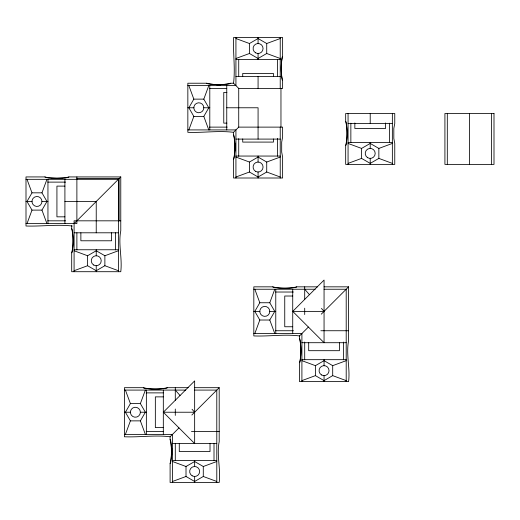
<?xml version="1.0" encoding="UTF-8"?>
<svg xmlns="http://www.w3.org/2000/svg" width="520" height="520" viewBox="0 0 520 520"><rect width="100%" height="100%" fill="white"/><g stroke="black" fill="none" stroke-linecap="round" stroke-linejoin="round"><path stroke-width="0.78" d="M26.995 223.619L31.987 210.113L26.995 201.474L31.987 192.829L26.995 179.322M46.95 223.619L41.964 210.113L46.95 201.474L41.964 192.829L46.95 179.322M188.844 129.916L193.83 116.409L188.844 107.77L193.83 99.132L188.844 85.618M208.793 129.916L203.808 116.409L208.793 107.77L203.808 99.132L208.793 85.618M125.411 434.382L130.397 420.869L125.411 412.23L130.397 403.591L125.411 390.084M145.366 434.382L140.374 420.869L145.366 412.23L140.374 403.591L145.366 390.084M254.82 333.528L259.805 320.021L254.82 311.382L259.805 302.744L254.82 289.237M274.775 333.528L269.783 320.021L274.775 311.382L269.783 302.744L274.775 289.237M72.273 226.011C56.855 224.198 41.541 226.544 26 226.011L26 176.93L44.954 176.93L48.464 177.847L56.927 178.224A11.999 1.287 0 0 0 68.926 176.93L120.776 176.93L120.776 230.802C118.099 244.335 122.441 258.011 120.776 271.707L71.695 271.707L71.695 252.753C73.626 245.213 73.626 236.347 71.695 228.806L71.695 225.615M282.62 56.492C280.69 64.032 280.69 72.891 282.62 80.431L282.62 88.413L238.725 88.413L233.539 83.226C235.436 68.01 232.908 52.877 233.539 37.531L282.62 37.531L282.62 56.492A11.999 1.287 -90 0 0 281.327 68.458A11.999 1.287 -90 0 0 282.62 80.457M233.539 159.048C235.469 151.508 235.469 142.642 233.539 135.102L233.539 132.314L238.725 127.121L282.62 127.121L282.62 137.098L281.684 142.09L281.684 152.067L282.62 157.053L282.62 178.003L233.539 178.003L233.539 159.048A11.999 1.287 -90 0 0 234.832 147.076A11.999 1.287 -90 0 0 233.539 135.077M345.67 145.431C347.601 137.891 347.601 129.031 345.67 121.492L345.67 113.51L394.758 113.51L394.758 123.487L393.822 128.472L393.822 138.45L394.758 143.435L394.758 164.385L345.67 164.385L345.67 145.431A11.999 1.287 -90 0 0 346.964 133.458A11.999 1.287 -90 0 0 345.67 121.466M194.649 387.686L219.193 387.686L219.193 441.565C216.508 455.091 220.85 468.774 219.193 482.469L170.105 482.469L170.105 463.509C172.036 455.969 172.036 447.109 170.105 439.569L170.105 436.774L178.984 427.895M324.058 286.839L348.601 286.839L348.601 340.71C345.917 354.244 350.259 367.919 348.601 381.615L299.514 381.615L299.514 362.661C301.444 355.121 301.444 346.262 299.514 338.715L299.514 335.926L308.392 327.048M74.087 223.619L120.776 176.93M163.319 412.23L194.649 380.906L194.649 443.56L163.319 412.23L194.649 412.23L192.042 409.247M292.728 311.382L324.058 280.059L324.058 342.706L292.728 311.382L324.058 311.382L321.445 308.399M191.854 415.031L219.193 387.686M321.256 314.178L348.601 286.839M68.9 176.93L65.39 177.847L56.927 178.224A11.999 1.287 0 0 1 44.928 176.93M233.539 83.226L230.744 83.226C223.203 85.156 214.344 85.156 206.797 83.226L187.844 83.226L187.844 132.314C203.19 132.938 218.322 130.41 233.539 132.314M317.603 286.839L296.719 286.839C289.178 288.769 280.319 288.769 272.779 286.839L253.819 286.839L253.819 335.926C269.165 336.557 284.297 334.022 299.514 335.926M235.931 38.532L249.438 43.518L258.076 38.532L266.721 43.518L280.228 38.532M280.228 58.487L266.721 53.495L258.076 58.487L249.438 53.495L235.931 58.487M235.931 157.053L249.438 162.038L258.076 157.053L266.721 162.038L280.228 157.053M74.087 250.757L87.594 255.743L96.233 250.757L104.877 255.743L118.385 250.757M280.228 177.008L266.721 172.016L258.076 177.008L249.438 172.016L235.931 177.008M118.385 270.712L104.877 265.72L96.233 270.712L87.594 265.72L74.087 270.712M348.062 143.435L361.575 148.428L370.214 143.435L378.853 148.428L392.36 143.435M392.36 163.391L378.853 158.399L370.214 163.391L361.575 158.399L348.062 163.391M301.906 360.666L315.419 365.657L324.058 360.666L332.696 365.657L346.203 360.666M346.203 380.621L332.696 375.629L324.058 380.621L315.419 375.629L301.906 380.621M172.504 461.513L186.011 466.505L194.649 461.513L203.287 466.505L216.794 461.513M216.794 481.468L203.287 476.482L194.649 481.468L186.011 476.482L172.504 481.468M235.931 59.482L280.228 59.482M235.931 76.44L280.228 76.44M216.736 84.89L220.753 84.89M187.844 85.618L235.931 85.618L235.931 37.531M209.651 88.413L226.753 88.413M226.909 92.404L223.763 92.404L223.763 123.13L226.909 123.13M193.83 99.132L203.808 99.132M187.844 107.77L193.83 107.77M203.808 107.77A4.986 4.986 0 0 0 196.326 103.448A4.986 4.986 0 0 0 196.326 112.086A4.986 4.986 0 0 0 203.808 107.77L209.794 107.77M226.753 107.77L258.076 107.77L258.076 139.094M193.83 116.409L203.808 116.409M348.062 123.487L392.36 123.487M209.514 127.121L227.169 127.121M187.844 129.916L235.931 129.916L235.931 178.003M235.931 139.094L280.228 139.094M348.062 142.441L392.36 142.441M235.931 156.052L280.228 156.052M51.844 178.594L62.341 178.594M76.882 178.594L119.119 178.594L119.119 220.825M26 179.322L118.385 179.322L118.385 271.707M47.807 182.117L65.572 182.117M64.909 186.108L56.927 186.108L56.927 216.833L64.909 216.833M31.987 192.829L41.964 192.829M26 201.474L31.987 201.474M41.964 201.474A4.986 4.986 0 0 0 34.483 197.151A4.986 4.986 0 0 0 34.483 205.79A4.986 4.986 0 0 0 41.964 201.474L47.95 201.474M64.909 201.474L96.233 201.474L96.233 232.797M31.987 210.113L41.964 210.113M47.807 220.825L65.572 220.825M120.776 220.825L74.087 220.825L74.087 271.707M26 223.619L76.882 223.619L76.882 176.93M74.087 232.797L118.385 232.797M74.087 249.756L118.385 249.756M253.819 289.237L315.185 289.237M324.058 289.237L346.203 289.237L346.203 381.615M275.626 292.026L293.397 292.026M292.728 296.017L284.745 296.017L284.745 326.749L292.728 326.749M259.805 302.744L269.783 302.744M253.819 311.382L259.805 311.382M269.783 311.382A4.986 4.986 0 0 0 262.301 307.06A4.986 4.986 0 0 0 262.301 315.705A4.986 4.986 0 0 0 269.783 311.382L275.769 311.382M259.805 320.021L269.783 320.021M275.626 330.74L293.397 330.74M320.866 330.74L348.601 330.74M253.819 333.528L301.906 333.528L301.906 381.615M301.906 342.706L346.203 342.706M301.906 359.671L346.203 359.671M188.194 387.686L167.31 387.686C159.77 389.616 150.91 389.616 143.37 387.686L124.416 387.686L124.416 436.774C139.756 437.404 154.888 434.876 170.105 436.774M124.416 390.084L185.776 390.084M194.649 390.084L216.794 390.084L216.794 482.469M146.218 392.88L163.319 392.88M163.319 396.871L155.344 396.871L155.344 427.596L163.319 427.596M130.397 403.591L140.374 403.591M124.416 412.23L130.397 412.23M140.374 412.23A4.986 4.986 0 0 0 132.892 407.914A4.986 4.986 0 0 0 132.892 416.553A4.986 4.986 0 0 0 140.374 412.23L146.361 412.23M130.397 420.869L140.374 420.869M146.218 431.587L163.319 431.587M191.458 431.587L219.193 431.587M124.416 434.382L172.504 434.382L172.504 482.469M172.504 443.56L216.794 443.56M172.504 460.519L216.794 460.519M304.7 289.237L309.445 294.664M175.292 390.084L180.037 395.512M491.608 113.51L491.608 164.385M469.456 113.51L469.456 164.385M447.31 113.51L447.31 164.385M392.36 113.51L392.36 164.385M389.565 123.201L389.565 142.584M385.574 122.96L385.574 128.472L354.848 128.472L354.848 122.96M378.853 148.428L378.853 158.399M370.214 113.51L370.214 123.487M370.214 142.441L370.214 148.428M370.214 158.399L370.214 164.385M361.575 148.428L361.575 158.399M350.857 123.201L350.857 142.584M348.062 113.51L348.062 164.385M343.408 342.043L343.408 359.814M339.417 342.706L339.417 350.688L308.692 350.688L308.692 342.706M332.696 365.657L332.696 375.629M324.058 359.671L324.058 365.657M324.058 375.629L324.058 381.615M315.419 365.657L315.419 375.629M304.7 286.839L304.7 299.409M304.7 308.191L304.7 314.574M304.7 342.043L304.7 359.814M292.728 289.237L292.728 333.528M280.963 88.413L280.963 127.121M280.228 37.531L280.228 88.413M280.228 127.121L280.228 178.003M277.433 59.339L277.433 76.44M277.433 138.43L277.433 156.195M275.769 289.237L275.769 333.528M273.442 76.602L273.442 73.45L242.717 73.45L242.717 76.602M273.442 138.938L273.442 142.09L242.717 142.09L242.717 138.938M266.721 43.518L266.721 53.495M266.721 162.038L266.721 172.016M258.076 37.531L258.076 43.518M258.076 53.495L258.076 59.482M258.076 76.44L258.076 88.413M258.076 156.052L258.076 162.038M258.076 172.016L258.076 178.003M249.438 43.518L249.438 53.495M249.438 162.038L249.438 172.016M238.725 59.339L238.725 76.44M238.725 88.413L238.725 127.121M238.725 138.678L238.725 156.332M235.196 143.494L235.196 150.716M226.753 85.618L226.753 129.916M214.006 443.56L214.006 460.662M210.015 443.56L210.015 451.542L179.283 451.542L179.283 443.56M209.794 85.618L209.794 129.916M203.287 466.505L203.287 476.482M194.649 460.519L194.649 466.505M194.649 476.482L194.649 482.469M186.011 466.505L186.011 476.482M175.292 387.686L175.292 400.257M175.292 409.038L175.292 415.422M175.292 443.56L175.292 460.662M171.769 447.954L171.769 455.175M163.319 390.084L163.319 434.382M146.361 390.084L146.361 434.382M115.59 232.797L115.59 249.899M111.599 232.797L111.599 240.78L80.873 240.78L80.873 232.797M104.877 255.743L104.877 265.72M96.233 249.756L96.233 255.743M96.233 265.72L96.233 271.707M87.594 255.743L87.594 265.72M76.882 232.797L76.882 249.899M64.909 179.322L64.909 223.619M47.95 179.322L47.95 223.619M230.769 83.226A11.999 1.287 0 0 1 218.77 84.52A11.999 1.287 0 0 1 206.772 83.226M167.336 387.686A11.999 1.287 0 0 1 155.344 388.986A11.999 1.287 0 0 1 143.345 387.686M170.105 439.543A11.999 1.287 -90 0 1 171.405 451.542A11.999 1.287 -90 0 1 170.105 463.535M296.745 286.839A11.999 1.287 0 0 1 284.745 288.139A11.999 1.287 0 0 1 272.753 286.839M299.514 338.696A11.999 1.287 -90 0 1 300.807 350.688A11.999 1.287 -90 0 1 299.514 362.687M71.695 228.781A11.999 1.287 -90 0 1 72.989 240.78A11.999 1.287 -90 0 1 71.695 252.779M494 113.51L444.918 113.51L444.918 164.385L494 164.385L494 113.51M255.587 171.347A4.986 4.986 0 0 0 263.068 167.031A4.986 4.986 0 0 0 255.587 162.708A4.986 4.986 0 0 0 255.587 171.347M255.587 52.825A4.986 4.986 0 0 0 263.068 48.509A4.986 4.986 0 0 0 255.587 44.187A4.986 4.986 0 0 0 255.587 52.825M192.153 475.813A4.986 4.986 0 0 0 199.635 471.49A4.986 4.986 0 0 0 192.153 467.175A4.986 4.986 0 0 0 192.153 475.813M321.562 374.966A4.986 4.986 0 0 0 329.043 370.643A4.986 4.986 0 0 0 321.562 366.321A4.986 4.986 0 0 0 321.562 374.966M93.743 265.05A4.986 4.986 0 0 0 101.224 260.735A4.986 4.986 0 0 0 93.743 256.412A4.986 4.986 0 0 0 93.743 265.05M367.718 157.736A4.986 4.986 0 0 0 375.2 153.413A4.986 4.986 0 0 0 367.718 149.091A4.986 4.986 0 0 0 367.718 157.736"/></g></svg>
